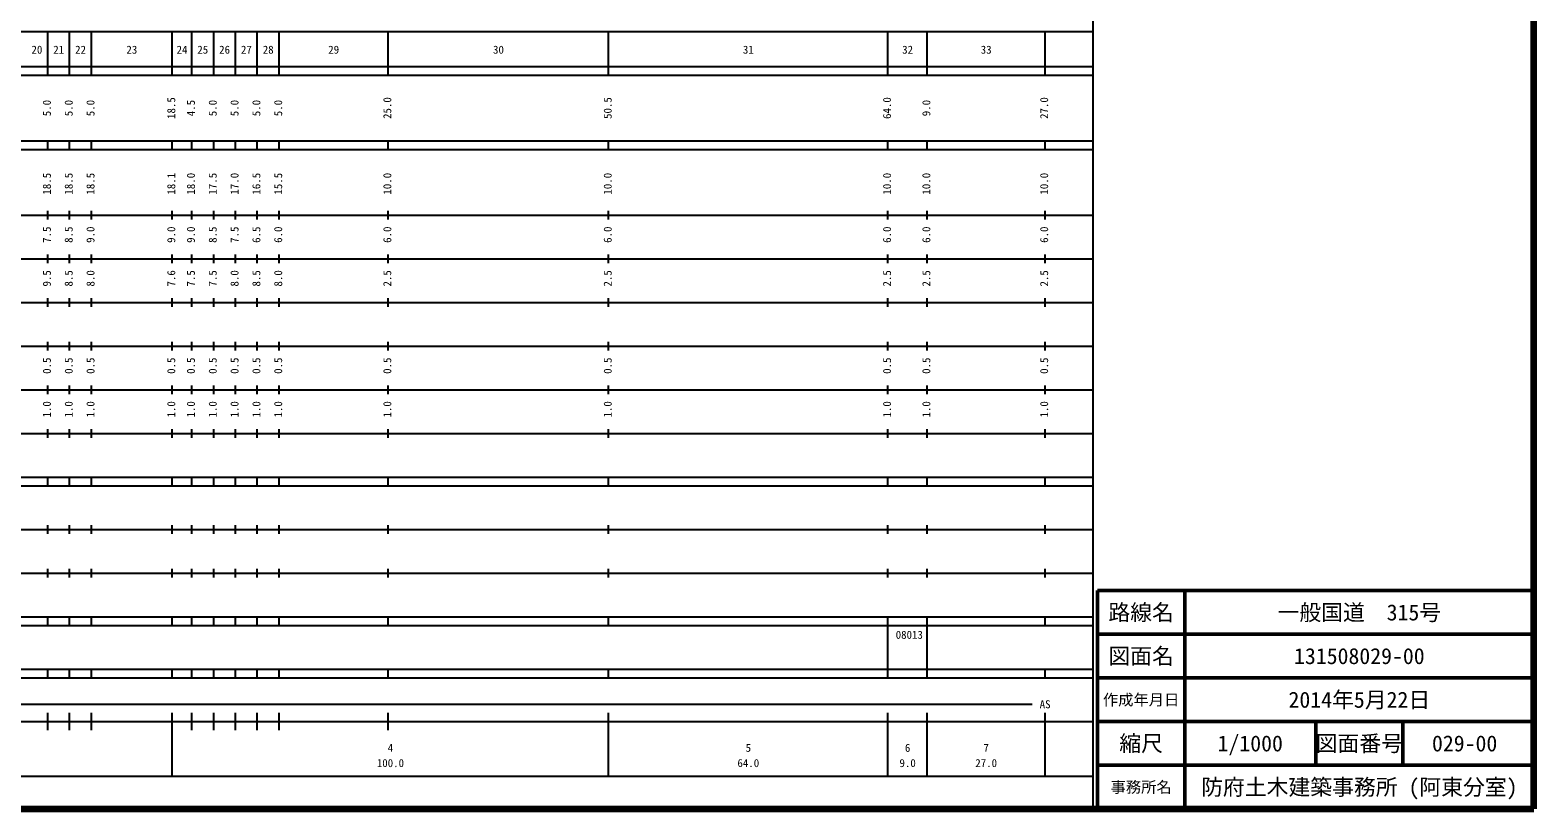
# Model space of a CAD drawing. Units: millimetres on the paper, enlarged 1000 times. Extents: x 40000 to 680000, y 20000 to 380000.
# Drawn here: x 335434 to 680000, y 20000 to 198357 of the extents above; entities that cross this region are included whole.
import ezdxf
from ezdxf.enums import TextEntityAlignment as Align

# ---------------------------------------------------------------- set-up
doc = ezdxf.new("R2010")
doc.units = ezdxf.units.MM
doc.header["$LTSCALE"] = 1000
for name, color, linetype, lineweight in [('M-TTL', 2, 'Continuous', 140), ('M-TTL-BAND', 7, 'Continuous', 25), ('M-TTL-FRAM', 2, 'Continuous', 50), ('M-TTL-LINE', 7, 'Continuous', 50)]:
    doc.layers.add(name, color=color, linetype=linetype, lineweight=lineweight)
doc.layers.add('M-TTL-TXT', color=7, linetype='Continuous')
doc.styles.add('ＭＳ ゴシック', font='')
doc.styles.get('ＭＳ ゴシック').set_extended_font_data('MS Gothic')

msp = doc.modelspace()

# ---------------------------------------------------------------- linework, layer by layer
at = {"layer": 'M-TTL'}
for p, q in [((680000, 20000), (680000, 380000)), ((40000, 20000), (680000, 20000))]:
    msp.add_line(p, q, dxfattribs=at)
at = {"layer": 'M-TTL-BAND'}
for p, q in [((579000, 20000), (579000, 370000)), ((68000, 198000), (579000, 198000)), ((339500, 188000), (339500, 198000)), ((344500, 188000), (344500, 198000)), ((349500, 188000), (349500, 198000)), ((368000, 188000), (368000, 198000)), ((372500, 188000), (372500, 198000)), ((377500, 188000), (377500, 198000)), ((382500, 188000), (382500, 198000)), ((387500, 188000), (387500, 198000)), ((392500, 188000), (392500, 198000)), ((417500, 188000), (417500, 198000)), ((468000, 188000), (468000, 198000)), ((532000, 188000), (532000, 198000)), ((541000, 188000), (541000, 198000)), ((568000, 188000), (568000, 198000)), ((40000, 190000), (579000, 190000)), ((40000, 188000), (579000, 188000)), ((40000, 173000), (579000, 173000)), ((339500, 171000), (339500, 173000)), ((344500, 171000), (344500, 173000)), ((349500, 171000), (349500, 173000)), ((368000, 171000), (368000, 173000)), ((372500, 171000), (372500, 173000)), ((377500, 171000), (377500, 173000)), ((382500, 171000), (382500, 173000)), ((387500, 171000), (387500, 173000)), ((392500, 171000), (392500, 173000)), ((417500, 171000), (417500, 173000)), ((468000, 171000), (468000, 173000)), ((532000, 171000), (532000, 173000)), ((541000, 171000), (541000, 173000)), ((568000, 171000), (568000, 173000)), ((40000, 171000), (579000, 171000)), ((40000, 156000), (579000, 156000)), ((339500, 155000), (339500, 157000)), ((344500, 155000), (344500, 157000)), ((349500, 155000), (349500, 157000)), ((368000, 155000), (368000, 157000)), ((372500, 155000), (372500, 157000)), ((377500, 155000), (377500, 157000)), ((382500, 155000), (382500, 157000)), ((387500, 155000), (387500, 157000)), ((392500, 155000), (392500, 157000)), ((417500, 155000), (417500, 157000)), ((468000, 155000), (468000, 157000)), ((532000, 155000), (532000, 157000)), ((541000, 155000), (541000, 157000)), ((568000, 155000), (568000, 157000)), ((46000, 146000), (579000, 146000)), ((339500, 145000), (339500, 147000)), ((344500, 145000), (344500, 147000)), ((349500, 145000), (349500, 147000)), ((368000, 145000), (368000, 147000)), ((372500, 145000), (372500, 147000)), ((377500, 145000), (377500, 147000)), ((382500, 145000), (382500, 147000)), ((387500, 145000), (387500, 147000)), ((392500, 145000), (392500, 147000)), ((417500, 145000), (417500, 147000)), ((468000, 145000), (468000, 147000)), ((532000, 145000), (532000, 147000)), ((541000, 145000), (541000, 147000)), ((568000, 145000), (568000, 147000)), ((52000, 136000), (579000, 136000)), ((339500, 135000), (339500, 137000)), ((344500, 135000), (344500, 137000)), ((349500, 135000), (349500, 137000)), ((368000, 135000), (368000, 137000)), ((372500, 135000), (372500, 137000)), ((377500, 135000), (377500, 137000)), ((382500, 135000), (382500, 137000)), ((387500, 135000), (387500, 137000)), ((392500, 135000), (392500, 137000)), ((417500, 135000), (417500, 137000)), ((468000, 135000), (468000, 137000)), ((532000, 135000), (532000, 137000)), ((541000, 135000), (541000, 137000)), ((568000, 135000), (568000, 137000)), ((46000, 126000), (579000, 126000)), ((339500, 125000), (339500, 127000)), ((344500, 125000), (344500, 127000)), ((349500, 125000), (349500, 127000)), ((368000, 125000), (368000, 127000)), ((372500, 125000), (372500, 127000)), ((377500, 125000), (377500, 127000)), ((382500, 125000), (382500, 127000)), ((387500, 125000), (387500, 127000)), ((392500, 125000), (392500, 127000)), ((417500, 125000), (417500, 127000)), ((468000, 125000), (468000, 127000)), ((532000, 125000), (532000, 127000)), ((541000, 125000), (541000, 127000)), ((568000, 125000), (568000, 127000)), ((52000, 116000), (579000, 116000)), ((339500, 115000), (339500, 117000)), ((344500, 115000), (344500, 117000)), ((349500, 115000), (349500, 117000)), ((368000, 115000), (368000, 117000)), ((372500, 115000), (372500, 117000)), ((377500, 115000), (377500, 117000)), ((382500, 115000), (382500, 117000)), ((387500, 115000), (387500, 117000)), ((392500, 115000), (392500, 117000)), ((417500, 115000), (417500, 117000)), ((468000, 115000), (468000, 117000)), ((532000, 115000), (532000, 117000)), ((541000, 115000), (541000, 117000)), ((568000, 115000), (568000, 117000)), ((339500, 105000), (339500, 107000)), ((344500, 105000), (344500, 107000)), ((349500, 105000), (349500, 107000)), ((368000, 105000), (368000, 107000)), ((372500, 105000), (372500, 107000)), ((377500, 105000), (377500, 107000)), ((382500, 105000), (382500, 107000)), ((387500, 105000), (387500, 107000)), ((392500, 105000), (392500, 107000)), ((417500, 105000), (417500, 107000)), ((468000, 105000), (468000, 107000)), ((532000, 105000), (532000, 107000)), ((541000, 105000), (541000, 107000)), ((568000, 105000), (568000, 107000)), ((46000, 106000), (579000, 106000)), ((40000, 96000), (579000, 96000)), ((40000, 94000), (579000, 94000)), ((339500, 94000), (339500, 96000)), ((344500, 94000), (344500, 96000)), ((349500, 94000), (349500, 96000)), ((368000, 94000), (368000, 96000)), ((372500, 94000), (372500, 96000)), ((377500, 94000), (377500, 96000)), ((382500, 94000), (382500, 96000)), ((387500, 94000), (387500, 96000)), ((392500, 94000), (392500, 96000)), ((417500, 94000), (417500, 96000)), ((468000, 94000), (468000, 96000)), ((532000, 94000), (532000, 96000)), ((541000, 94000), (541000, 96000)), ((568000, 94000), (568000, 96000)), ((49000, 84000), (579000, 84000)), ((339500, 83000), (339500, 85000)), ((344500, 83000), (344500, 85000)), ((349500, 83000), (349500, 85000)), ((368000, 83000), (368000, 85000)), ((372500, 83000), (372500, 85000)), ((377500, 83000), (377500, 85000)), ((382500, 83000), (382500, 85000)), ((387500, 83000), (387500, 85000)), ((392500, 83000), (392500, 85000)), ((417500, 83000), (417500, 85000)), ((468000, 83000), (468000, 85000)), ((532000, 83000), (532000, 85000)), ((541000, 83000), (541000, 85000)), ((568000, 83000), (568000, 85000)), ((40000, 74000), (579000, 74000)), ((339500, 73000), (339500, 75000)), ((344500, 73000), (344500, 75000)), ((349500, 73000), (349500, 75000)), ((368000, 73000), (368000, 75000)), ((372500, 73000), (372500, 75000)), ((377500, 73000), (377500, 75000)), ((382500, 73000), (382500, 75000)), ((387500, 73000), (387500, 75000)), ((392500, 73000), (392500, 75000)), ((417500, 73000), (417500, 75000)), ((468000, 73000), (468000, 75000)), ((532000, 73000), (532000, 75000)), ((541000, 73000), (541000, 75000)), ((568000, 73000), (568000, 75000)), ((40000, 64000), (579000, 64000)), ((339500, 62000), (339500, 64000)), ((344500, 62000), (344500, 64000)), ((349500, 62000), (349500, 64000)), ((368000, 62000), (368000, 64000)), ((372500, 62000), (372500, 64000)), ((377500, 62000), (377500, 64000)), ((382500, 62000), (382500, 64000)), ((387500, 62000), (387500, 64000)), ((392500, 62000), (392500, 64000)), ((417500, 62000), (417500, 64000)), ((468000, 62000), (468000, 64000)), ((532000, 62000), (532000, 64000)), ((541000, 62000), (541000, 64000)), ((568000, 62000), (568000, 64000)), ((40000, 62000), (579000, 62000)), ((532000, 52000), (532000, 62000)), ((541000, 52000), (541000, 62000)), ((40000, 52000), (579000, 52000)), ((339500, 50000), (339500, 52000)), ((344500, 50000), (344500, 52000)), ((349500, 50000), (349500, 52000)), ((368000, 50000), (368000, 52000)), ((372500, 50000), (372500, 52000)), ((377500, 50000), (377500, 52000)), ((382500, 50000), (382500, 52000)), ((387500, 50000), (387500, 52000)), ((392500, 50000), (392500, 52000)), ((417500, 50000), (417500, 52000)), ((468000, 50000), (468000, 52000)), ((532000, 50000), (532000, 52000)), ((541000, 50000), (541000, 52000)), ((568000, 50000), (568000, 52000)), ((40000, 50000), (579000, 50000)), ((71000, 44000), (565000, 44000)), ((339500, 38000), (339500, 42000)), ((344500, 38000), (344500, 42000)), ((349500, 38000), (349500, 42000)), ((368000, 27500), (368000, 42000)), ((372500, 38000), (372500, 42000)), ((377500, 38000), (377500, 42000)), ((382500, 38000), (382500, 42000)), ((387500, 38000), (387500, 42000)), ((392500, 38000), (392500, 42000)), ((417500, 38000), (417500, 42000)), ((468000, 27500), (468000, 42000)), ((532000, 27500), (532000, 42000)), ((541000, 27500), (541000, 42000)), ((568000, 27500), (568000, 42000)), ((40000, 40000), (579000, 40000)), ((68000, 27500), (579000, 27500))]:
    msp.add_line(p, q, dxfattribs=at)
at = {"layer": 'M-TTL-FRAM'}
for p, q in [((680000, 70000), (580000, 70000)), ((580000, 70000), (580000, 20000))]:
    msp.add_line(p, q, dxfattribs=at)
at = {"layer": 'M-TTL-LINE'}
for p, q in [((600000, 70000), (600000, 20000)), ((680000, 60000), (580000, 60000)), ((680000, 50000), (580000, 50000)), ((680000, 40000), (580000, 40000)), ((630000, 40000), (630000, 30000)), ((650000, 40000), (650000, 30000)), ((680000, 30000), (580000, 30000))]:
    msp.add_line(p, q, dxfattribs=at)

# ---------------------------------------------------------------- texts
at = {"layer": 'M-TTL-BAND', "style": 'ＭＳ ゴシック'}
for s, p in [('20', (337000, 192405)), ('21', (342000, 192405)), ('22', (347000, 192405)), ('23', (358750, 192405)), ('24', (370250, 192405)), ('25', (375000, 192405)), ('26', (380000, 192405)), ('27', (385000, 192405)), ('28', (390000, 192405)), ('29', (405000, 192405)), ('30', (442750, 192405)), ('31', (500000, 192405)), ('32', (536500, 192405)), ('33', (554500, 192405)), ('AS', (568000, 42500)), ('4', (418000, 32523)), ('5', (500000, 32523)), ('6', (536500, 32523)), ('7', (554500, 32523)), ('100.0', (418000, 29033)), ('64.0', (500000, 29033)), ('9.0', (536500, 29033)), ('27.0', (554500, 29033))]:
    msp.add_text(s, height=1833, dxfattribs=at).set_placement(p, align=Align.BOTTOM_CENTER)
for s, p in [('18.5', (369242, 180500)), ('25.0', (418742, 180500)), ('50.5', (469242, 180500)), ('64.0', (533242, 180500)), ('27.0', (569242, 180500)), ('5.0', (340742, 180500)), ('5.0', (345742, 180500)), ('5.0', (350742, 180500)), ('4.5', (373742, 180500)), ('5.0', (378742, 180500)), ('5.0', (383742, 180500)), ('5.0', (388742, 180500)), ('5.0', (393742, 180500)), ('9.0', (542242, 180500)), ('18.5', (340742, 163174)), ('18.5', (345742, 163174)), ('18.5', (350742, 163174)), ('18.1', (369242, 163174)), ('18.0', (373742, 163174)), ('17.5', (378742, 163174)), ('17.0', (383742, 163174)), ('16.5', (388742, 163174)), ('15.5', (393742, 163174)), ('10.0', (418742, 163174)), ('10.0', (469242, 163174)), ('10.0', (533242, 163174)), ('10.0', (542242, 163174)), ('10.0', (569242, 163174)), ('7.5', (340742, 151500)), ('8.5', (345742, 151500)), ('9.0', (350742, 151500)), ('9.0', (369242, 151500)), ('9.0', (373742, 151500)), ('8.5', (378742, 151500)), ('7.5', (383742, 151500)), ('6.5', (388742, 151500)), ('6.0', (393742, 151500)), ('6.0', (418742, 151500)), ('6.0', (469242, 151500)), ('6.0', (533242, 151500)), ('6.0', (542242, 151500)), ('6.0', (569242, 151500)), ('9.5', (340742, 141500)), ('8.5', (345742, 141500)), ('8.0', (350742, 141500)), ('7.6', (369242, 141500)), ('7.5', (373742, 141500)), ('7.5', (378742, 141500)), ('8.0', (383742, 141500)), ('8.5', (388742, 141500)), ('8.0', (393742, 141500)), ('2.5', (418742, 141500)), ('2.5', (469242, 141500)), ('2.5', (533242, 141500)), ('2.5', (542242, 141500)), ('2.5', (569242, 141500)), ('0.5', (340742, 121500)), ('0.5', (345742, 121500)), ('0.5', (350742, 121500)), ('0.5', (369242, 121500)), ('0.5', (373742, 121500)), ('0.5', (378742, 121500)), ('0.5', (383742, 121500)), ('0.5', (388742, 121500)), ('0.5', (393742, 121500)), ('0.5', (418742, 121500)), ('0.5', (469242, 121500)), ('0.5', (533242, 121500)), ('0.5', (542242, 121500)), ('0.5', (569242, 121500)), ('1.0', (340742, 111500)), ('1.0', (345742, 111500)), ('1.0', (350742, 111500)), ('1.0', (369242, 111500)), ('1.0', (373742, 111500)), ('1.0', (378742, 111500)), ('1.0', (383742, 111500)), ('1.0', (388742, 111500)), ('1.0', (393742, 111500)), ('1.0', (418742, 111500)), ('1.0', (469242, 111500)), ('1.0', (533242, 111500)), ('1.0', (542242, 111500)), ('1.0', (569242, 111500))]:
    msp.add_text(s, height=1833, rotation=90, dxfattribs=at).set_placement(p, align=Align.BOTTOM_CENTER)
msp.add_text('08013', height=1833, dxfattribs=at).set_placement((533768, 58405), align=Align.BOTTOM_LEFT)
at = {"layer": 'M-TTL-TXT', "style": 'ＭＳ ゴシック'}
for s, height, p in [('路線名', 3666, (590000, 65000)), ('路線名', 3666, (590000, 65000)), ('一般国道\u3000315号', 3666, (640000, 65000)), ('図面名', 3666, (590000, 55000)), ('図面名', 3666, (590000, 55000)), ('131508029-00', 3666, (640000, 55000)), ('作成年月日', 2566, (590000, 45000)), ('作成年月日', 2566, (590000, 45000)), ('2014年5月22日', 3666, (640000, 45000)), ('縮尺', 3666, (590000, 35000)), ('縮尺', 3666, (590000, 35000)), ('1/1000', 3666, (615000, 35000)), ('図面番号', 3666, (640000, 35000)), ('図面番号', 3666, (640000, 35000)), ('029-00', 3666, (664125, 35000)), ('事務所名', 2566, (590000, 25000)), ('事務所名', 2566, (590000, 25000)), ('防府土木建築事務所 (阿東分室)', 3666, (640000, 25000))]:
    msp.add_text(s, height=height, dxfattribs=at).set_placement(p, align=Align.MIDDLE_CENTER)

doc.saveas('drawing.dxf')
